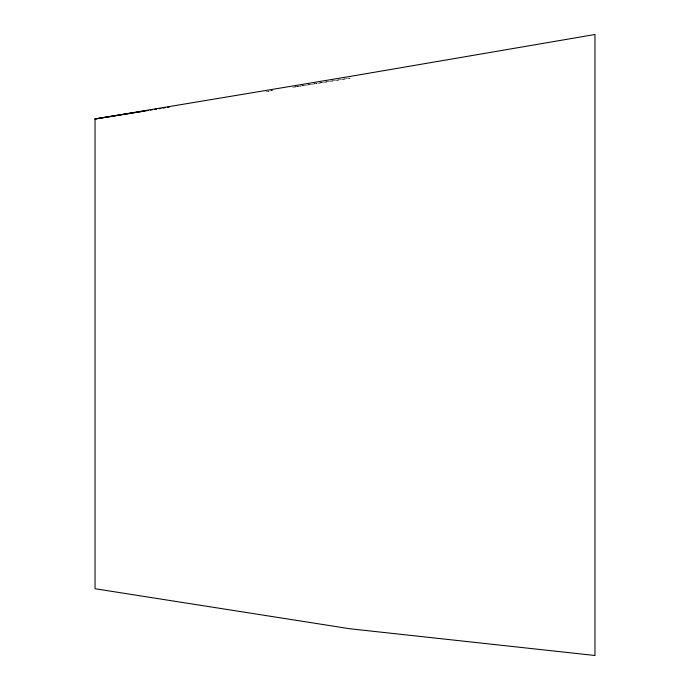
<?xml version="1.0" encoding="UTF-8"?>
<svg xmlns="http://www.w3.org/2000/svg" width="690" height="690" viewBox="0 0 690 690"><rect width="100%" height="100%" fill="white"/><g stroke="black" fill="none" stroke-linecap="round" stroke-linejoin="round"><path stroke-width="0.52" stroke-dasharray="3.45 2.59" d="M266.142 91.554L269.324 91.046M270.394 90.873L272.515 90.537L268.263 91.235M292.707 87.302L295.898 86.793M296.959 86.621L301.211 85.94M302.272 85.767L317.159 83.387M318.219 83.214L322.471 82.533M323.532 82.369L350.097 78.117L316.089 83.568M294.837 86.975L299.089 86.293M300.15 86.121L315.028 83.74"/><path stroke-width="1.03" d="M95.03 118.947L350.097 76.426L594.97 34.5L594.97 655.5L350.097 628.788L95.03 588.734L95.03 118.947L148.169 110.434M150.291 110.098L152.421 109.762M154.543 109.417L156.673 109.08M158.795 108.735L160.925 108.399M163.047 108.054L165.177 107.718M167.299 107.373L169.421 107.036M95.03 119.016L144.978 111.012"/></g></svg>
